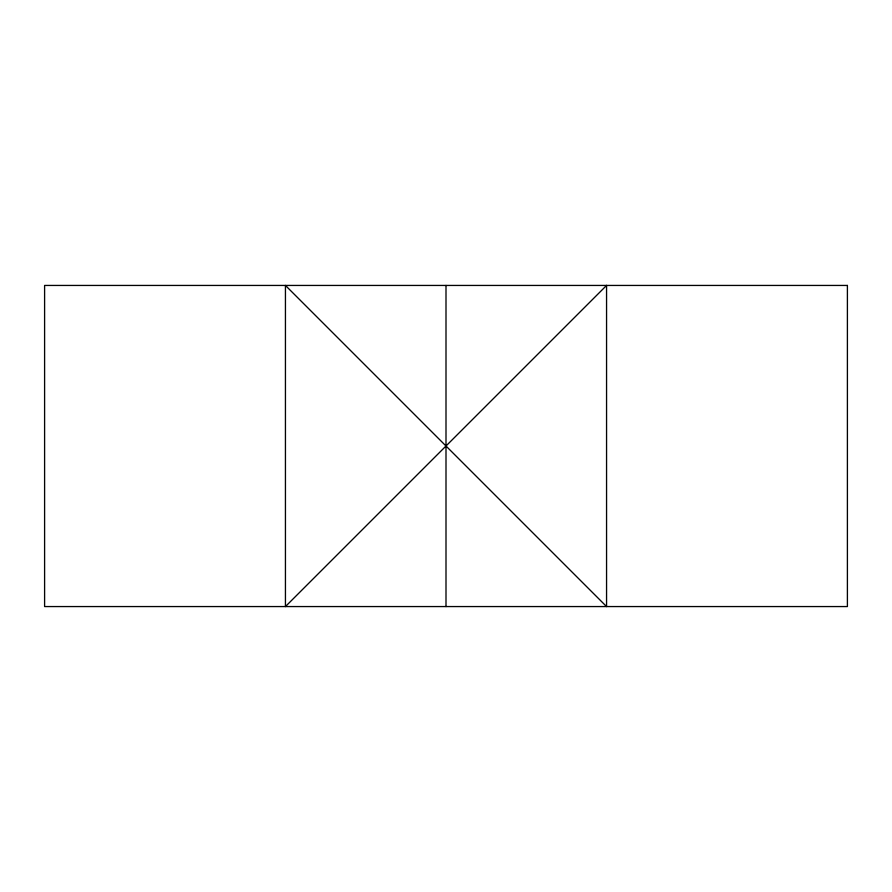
<?xml version="1.0" encoding="UTF-8"?>
<svg xmlns="http://www.w3.org/2000/svg" width="892" height="892" viewBox="0 0 892 892"><rect width="100%" height="100%" fill="white"/><g stroke="black" fill="none" stroke-linecap="round" stroke-linejoin="round"><path stroke-width="1.34" d="M446 285.44L446 606.56M606.56 285.44L285.44 606.56L285.44 285.44L606.56 606.56L606.56 285.44M847.4 285.44L44.6 285.44L44.6 606.56L847.4 606.56L847.4 285.44"/></g></svg>
